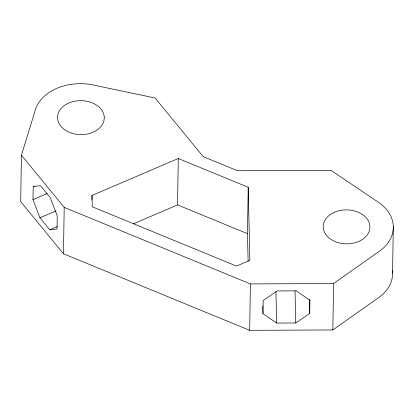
<?xml version="1.0" encoding="UTF-8"?>
<svg xmlns="http://www.w3.org/2000/svg" width="414" height="414" viewBox="0 0 414 414"><rect width="100%" height="100%" fill="white"/><g stroke="black" fill="none" stroke-linecap="round" stroke-linejoin="round"><path stroke-width="0.62" d="M21.43 155.229L64.196 207.378L250.403 283.926L333.56 283.543L377.195 252.747A46.756 33.969 0.9 0 0 376.01 200.697L330.983 170.299L237.496 170.728L203.165 156.616L155.084 97.989L96.172 85.651A46.756 33.969 0.9 0 0 34.74 111.961L21.43 155.229L20.7 201.623L63.466 253.772L249.673 330.325L332.83 329.942L376.466 299.141A46.756 33.969 0.9 0 0 392.405 270.673M33.187 186.517L40.443 185.689L50.27 197.675L57.23 215.834L57.023 228.963L49.768 229.796L39.941 217.811L32.98 199.651L33.187 186.517L34.378 186.01M63.466 253.772L64.196 207.378M91.944 199.972L92.017 195.46L178.274 158.521L248.209 187.268L249.87 260.354L236.503 266.078L92.275 206.788L92.017 195.46M133.236 223.891L177.549 204.914L178.274 158.521M248.105 261.229L247.479 233.662L248.209 187.268M249.673 330.325L250.403 283.926M262.973 313.631L263.18 300.502L277.147 290.944L296.258 290.856L309.926 300.285L309.719 313.419L295.751 322.977L276.64 323.06L262.973 313.631L262.797 305.91M332.83 329.942L333.56 283.543M392.57 273.038L393.3 226.644M32.98 199.651L47.237 193.545M39.941 217.811L55.978 210.938M49.768 229.796L57.489 226.484M177.549 204.914L247.479 233.662M309.398 299.26L309.719 313.419M295.022 290.804L295.751 322.977M275.926 291.534L276.64 323.06M104.281 117.545L103.997 120.495A23.375 16.984 0.9 0 1 73.278 133.65L69.557 132.413A23.375 16.984 0.9 0 1 68.89 102.993A23.375 16.984 0.9 0 1 104.281 117.545M334.533 212.201L331.236 213.914A23.375 16.984 0.9 0 0 331.826 239.939L335.205 241.621A23.375 16.984 0.9 0 0 369.93 226.753A23.375 16.984 0.9 0 0 334.533 212.201"/></g></svg>
